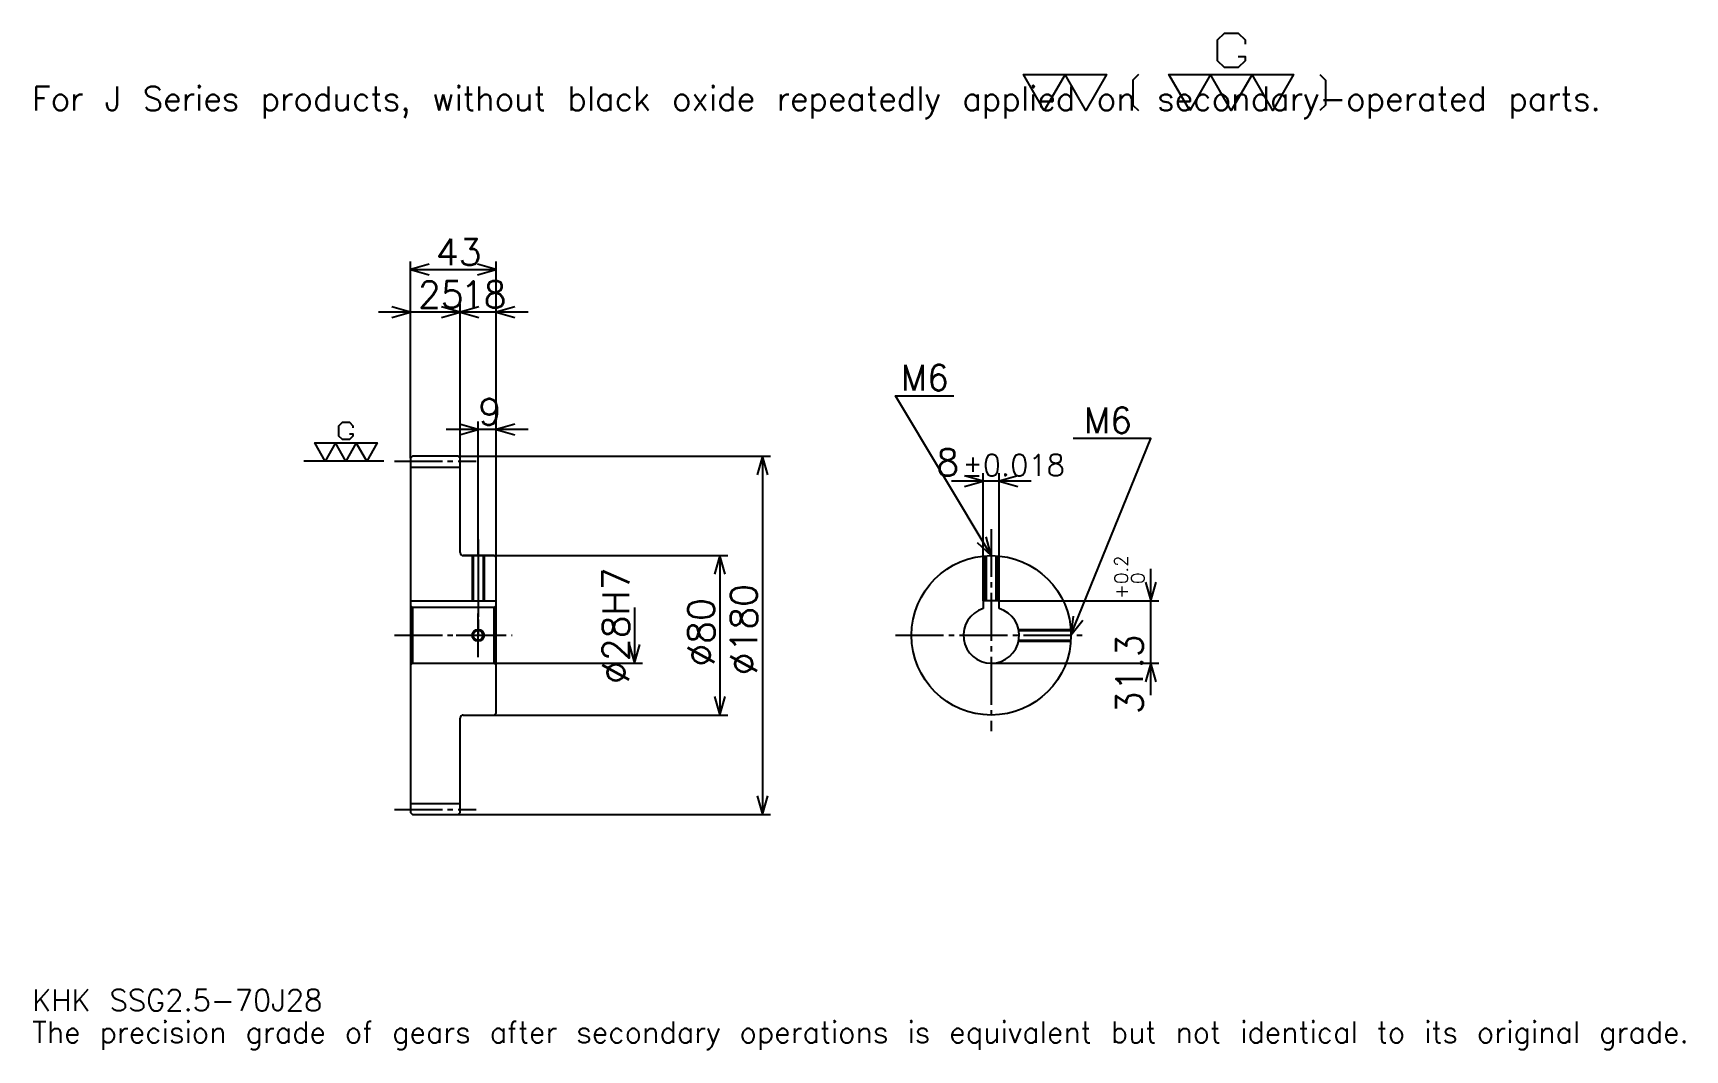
# Model space of a CAD drawing. Extents: x 27 to 856, y 10 to 520.
import ezdxf

# ---------------------------------------------------------------- set-up
doc = ezdxf.new("R2010")
doc.units = 0
doc.linetypes.add('DASHDOT', pattern=[32.086956, 24.065217, -2.673913, 2.673913, -2.673913])
doc.layers.get('0').update_dxf_attribs({"linetype": 'CONTINUOUS'})
doc.layers.add('DASHDOT', color=6, linetype='DASHDOT')
doc.styles.add('KANJI', font='TXT', dxfattribs={"bigfont": 'BIGFONT'})

msp = doc.modelspace()

# ---------------------------------------------------------------- linework, layer by layer
at = {"color": 5}
for p, q in [((216.586945, 307.923889), (216.586945, 405.521729)), ((216.586945, 401.510864), (259.586945, 401.510864)), ((259.586945, 307.923889), (259.586945, 405.521729)), ((241.586945, 307.923889), (241.586945, 384.130432)), ((257.630432, 380.119568), (200.543472, 380.119568)), ((275.630432, 380.119568), (225.543472, 380.119568)), ((250.586945, 307.923889), (250.586945, 325.304352)), ((275.630432, 321.293457), (234.543472, 321.293457)), ((216.586945, 306.923889), (216.586945, 307.923889)), ((240.586945, 307.923889), (259.586945, 307.923889)), ((241.586945, 306.923889), (241.586945, 307.923889)), ((250.586945, 257.923889), (250.586945, 307.923889)), ((250.586945, 257.923889), (250.586945, 307.923889)), ((259.586945, 307.923889), (397.293457, 307.923889)), ((259.586945, 256.923889), (259.586945, 307.923889)), ((393.282593, 307.923889), (393.282593, 127.923904)), ((504.152161, 235.223907), (504.152161, 299.369568)), ((512.152161, 235.223907), (512.152161, 299.369568)), ((528.195679, 295.358704), (488.108673, 295.358704)), ((243.086945, 257.923889), (259.586945, 257.923889)), ((259.586945, 257.923889), (375.902161, 257.923889)), ((371.891296, 257.923889), (371.891296, 177.923904)), ((588.260864, 187.880432), (588.260864, 251.26738)), ((512.152161, 235.223907), (592.271729, 235.223907)), ((329.108673, 231.923904), (329.108673, 203.923904)), ((259.586945, 203.923904), (333.119568, 203.923904)), ((508.152161, 203.923904), (592.271729, 203.923904)), ((243.086945, 177.923904), (259.586945, 177.923904)), ((259.586945, 177.923904), (375.902161, 177.923904)), ((240.586945, 127.923904), (259.586945, 127.923904)), ((259.586945, 127.923904), (397.293457, 127.923904))]:
    msp.add_line(p, q, dxfattribs=at)
at = {"color": 7}
msp.add_line((203.217377, 305.423889), (163.108688, 305.423889), dxfattribs=at)
at = {"color": 4}
for p, q in [((216.586945, 302.298889), (241.586945, 302.298889)), ((216.586945, 235.223907), (259.586945, 235.223907)), ((258.586945, 231.923904), (259.586945, 232.923904)), ((217.586945, 231.923904), (217.586945, 203.923904)), ((258.586945, 203.923904), (259.586945, 202.923904)), ((216.586945, 133.548904), (241.586945, 133.548904))]:
    msp.add_line(p, q, dxfattribs=at)
at = {"color": 7}
for points in [[(632.113037, 508.417816), (635.589111, 508.417816), (635.589111, 506.332184), (632.113037, 502.856079), (625.160889, 502.856079), (621.684753, 506.332184), (621.684753, 516.760437), (625.160889, 520.236511), (632.113037, 520.236511), (635.589111, 516.760437), (635.589111, 514.674805)], [(534.782593, 481.304352), (524.354309, 499.380005), (566.067383, 499.380005), (555.639099, 481.304352), (545.210876, 499.380005), (534.782593, 481.304352)], [(582.057373, 499.380005), (579.276489, 496.599121), (579.276489, 484.085236), (582.057373, 481.304352)], [(607.780396, 481.304352), (597.352173, 499.380005), (659.921753, 499.380005), (649.493469, 481.304352), (639.065186, 499.380005), (628.636963, 481.304352), (618.208679, 499.380005), (607.780396, 481.304352)], [(673.130859, 499.380005), (675.911743, 496.599121), (675.911743, 484.085236), (673.130859, 481.304352)], [(185.970642, 318.980652), (187.708679, 318.980652), (187.708679, 317.937805), (185.970642, 316.199768), (182.494553, 316.199768), (180.756516, 317.937805), (180.756516, 323.151947), (182.494553, 324.889984), (185.970642, 324.889984), (187.708679, 323.151947), (187.708679, 322.109131)], [(173.804337, 305.423889), (168.59021, 314.461731), (199.874985, 314.461731), (194.660858, 305.423889), (189.446732, 314.461731), (184.232605, 305.423889), (179.018463, 314.461731), (173.804337, 305.423889)]]:
    msp.add_lwpolyline(points, dxfattribs=at)
at = {"color": 5}
for points in [[(225.945648, 404.184784), (216.586945, 401.510864), (225.945648, 398.836945)], [(250.228241, 398.836945), (259.586945, 401.510864), (250.228241, 404.184784)], [(207.228241, 377.445618), (216.586945, 380.119568), (207.228241, 382.793457)], [(232.228241, 377.445618), (241.586945, 380.119568), (232.228241, 382.793457)], [(250.945648, 382.793457), (241.586945, 380.119568), (250.945648, 377.445618)], [(268.945648, 382.793457), (259.586945, 380.119568), (268.945648, 377.445618)], [(508.152161, 257.923889), (460.021729, 338.141296), (489.434784, 338.141296)], [(241.228241, 318.619568), (250.586945, 321.293457), (241.228241, 323.967377)], [(268.945648, 323.967377), (259.586945, 321.293457), (268.945648, 318.619568)], [(548.152161, 217.923904), (588.260864, 316.75), (549.221741, 316.75)], [(395.956512, 298.565216), (393.282593, 307.923889), (390.608673, 298.565216)], [(494.793457, 292.684784), (504.152161, 295.358704), (494.793457, 298.032593)], [(521.510864, 298.032593), (512.152161, 295.358704), (521.510864, 292.684784)], [(501.044281, 264.573212), (508.152161, 257.923889), (505.630005, 267.324646)], [(374.565216, 248.565216), (371.891296, 257.923889), (369.217377, 248.565216)], [(585.586914, 244.582596), (588.260864, 235.223907), (590.934814, 244.582596)], [(549.19397, 227.601181), (548.152161, 217.923904), (554.149231, 225.590073)], [(326.434753, 213.282593), (329.108673, 203.923904), (331.782593, 213.282593)], [(590.934814, 194.565216), (588.260864, 203.923904), (585.586914, 194.565216)], [(369.217377, 187.282593), (371.891296, 177.923904), (374.565216, 187.282593)], [(390.608673, 137.282593), (393.282593, 127.923904), (395.956512, 137.282593)]]:
    msp.add_lwpolyline(points, dxfattribs=at)
at = {"color": 4}
for points in [[(241.586945, 259.423889), (241.586945, 306.923889), (240.586945, 307.923889), (217.586945, 307.923889), (216.586945, 306.923889), (216.586945, 202.923904)], [(243.086945, 177.923904), (258.586945, 177.923904), (259.586945, 178.923904), (259.586945, 256.923889), (258.586945, 257.923889), (243.086945, 257.923889)], [(247.586945, 257.923889), (247.586945, 235.223907)], [(248.126953, 257.923889), (248.126953, 235.223907)], [(253.046936, 257.923889), (253.046936, 235.223907)], [(253.586945, 257.923889), (253.586945, 235.223907)], [(505.152161, 235.223907), (505.152161, 257.811249)], [(505.692169, 235.223907), (505.692169, 257.848175)], [(510.612152, 235.223907), (510.612152, 257.848175)], [(511.152161, 235.223907), (511.152161, 257.811249)], [(216.586945, 202.923904), (217.586945, 203.923904), (258.586945, 203.923904), (258.586945, 231.923904), (217.586945, 231.923904), (216.586945, 232.923904)], [(512.152161, 231.340317), (512.152161, 235.223907), (504.152161, 235.223907), (504.152161, 231.340317)], [(521.826965, 220.923904), (548.03949, 220.923904)], [(521.934326, 220.383911), (548.076416, 220.383911)], [(521.826965, 214.923904), (548.03949, 214.923904)], [(521.934326, 215.463898), (548.076416, 215.463898)], [(216.586945, 202.923904), (216.586945, 128.923904), (217.586945, 127.923904), (240.586945, 127.923904), (241.586945, 128.923904), (241.586945, 176.423904)]]:
    msp.add_lwpolyline(points, dxfattribs=at)
for centre, radius in [((508.152161, 217.923904), 40), ((250.586945, 217.923904), 2.46)]:
    msp.add_circle(centre, radius, dxfattribs=at)
at = {"color": 7}
msp.add_circle((250.586945, 217.923904), 3, dxfattribs=at)
at = {"color": 4}
for centre, radius, start, end in [((243.086945, 259.423889), 1.5, 180, 270), ((508.152161, 217.923904), 14, 106.601549926, 73.398450074), ((243.086945, 176.423904), 1.5, 90, 180)]:
    msp.add_arc(centre, radius, start, end, dxfattribs=at)
at = {"layer": 'DASHDOT', "color": 7}
for p, q in [((208.565201, 305.423889), (249.608688, 305.423889)), ((508.152161, 271.293457), (508.152161, 169.902161)), ((250.586945, 257.923889), (250.586945, 217.923904)), ((208.565201, 217.923904), (267.608673, 217.923904)), ((460.130432, 217.923904), (556.173889, 217.923904)), ((208.565201, 130.423904), (249.608688, 130.423904))]:
    msp.add_line(p, q, dxfattribs=at)
for points in [[(250.586945, 265.945648), (250.586945, 227.202164)], [(250.586945, 206.902161), (250.586945, 228.945648)], [(239.565201, 217.923904), (261.608673, 217.923904)]]:
    msp.add_lwpolyline(points, dxfattribs=at)

# ---------------------------------------------------------------- texts
at = {"color": 7, "style": 'KANJI'}
for s, height, p in [('For J Series products, without black oxide repeatedly applied on secondary-operated parts.', 12.032609, (26.73913, 481.304352)), ('43', 13.369565, (229.396729, 403.649994)), ('25', 13.369565, (220.396729, 382.258667)), ('18', 13.369565, (241.896729, 382.258667)), ('M6', 12.834783, (462.695618, 340.815216)), ('9', 13.369565, (250.741837, 323.432617)), ('M6', 12.834783, (554.56958, 319.423889)), ('8', 13.369565, (480.554718, 298.032593)), ('%%p0.018', 10.695652, (493.788971, 298.032593)), ('KHK SSG2.5-70J28', 10.695652, (26.73913, 29.413044)), ('The precision grade of gears after secondary operations is equivalent but not identical to its original grade.', 10.695652, (26.73913, 13.369565))]:
    msp.add_text(s, height=height, dxfattribs=at).set_placement(p)
for s, height, p in [('0.2', 6.684783, (576.763062, 243.678207)), ('%%c28H7', 13.369565, (326.434753, 193.524445)), ('%%c180', 13.369565, (390.608673, 197.869568)), ('+', 6.684783, (576.763062, 236.191254)), ('0', 6.684783, (585.052124, 243.678207)), ('%%c80', 13.369565, (369.217377, 202.214661)), ('31.3', 13.369565, (584.25, 178.322479))]:
    msp.add_text(s, height=height, rotation=90, dxfattribs=at).set_placement(p)

doc.saveas('drawing.dxf')
